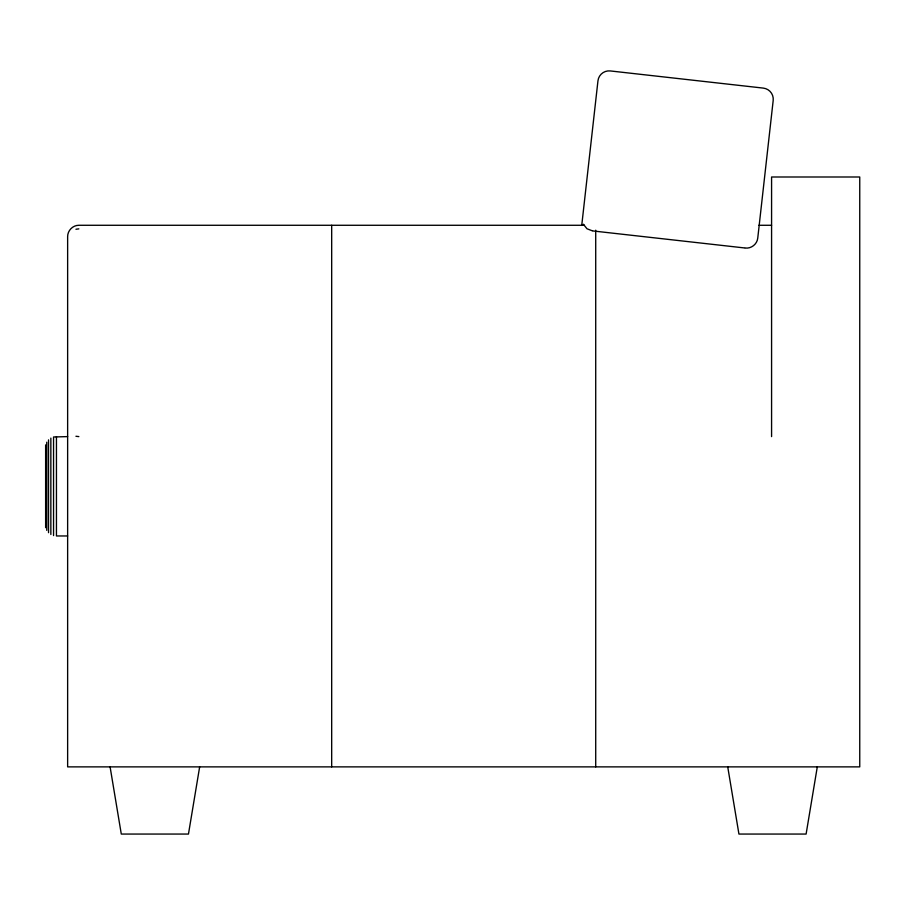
<?xml version="1.0" encoding="UTF-8"?>
<svg xmlns="http://www.w3.org/2000/svg" width="905" height="905" viewBox="0 0 905 905"><rect width="100%" height="100%" fill="white"/><g stroke="black" fill="none" stroke-linecap="round" stroke-linejoin="round"><path stroke-width="1.36" d="M581.757 225.232L597.956 80.828A11.199 11.199 0 0 1 610.332 70.941L763.311 88.102A11.199 11.199 0 0 1 773.187 100.478L757.745 238.162C757.112 244.158 751.252 248.796 745.279 248.027M199.654 766.874L188.466 834.059L121.293 834.059L110.093 766.874M817.294 766.874L806.106 834.059L738.933 834.059L727.733 766.874M67.637 436.606L53.553 436.979L53.553 535.579M75.941 229.248L78.837 228.875M584.415 225.277L78.837 225.277C72.807 225.243 67.603 230.56 67.637 236.567L67.637 766.874L859.75 766.874L859.75 176.995L771.58 176.995L771.58 436.606M758.922 225.277L771.58 225.277M67.637 535.964L56.449 535.964L56.449 436.606M592.481 230.888L586.994 228.773L583.374 224.236M593.114 230.967L744.645 247.959M75.941 436.267L78.837 436.606M595.716 230.198L595.716 766.874M331.683 225.277L331.683 766.874M50.85 438.099L50.85 534.47M48.531 439.875L48.531 532.683M46.755 442.194L46.755 530.364M45.635 444.898L45.635 527.672"/></g></svg>
